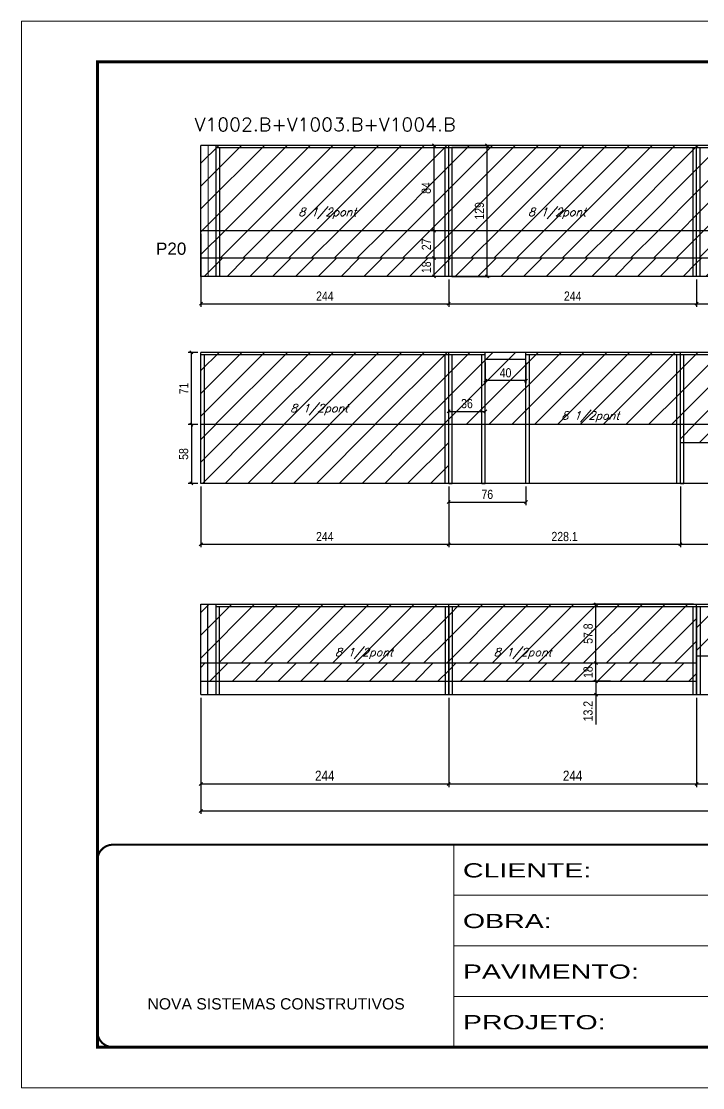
# Model space of a CAD drawing. Extents: x -20960 to -5926, y -2106 to 21915.
# Drawn here: x -12207 to -11536, y 18568 to 19618 of the extents above; entities that cross this region are included whole.
import ezdxf

# ---------------------------------------------------------------- set-up
doc = ezdxf.new("R2010")
doc.units = 0
doc.linetypes.add('CONTINUO', pattern=[0])
doc.linetypes.add('DASHED', pattern=[0.75, 0.5, -0.25])
for name, color, linetype in [('5', 5, 'Continuous'), ('COTA', 241, 'Continuous'), ('Painéis', 200, 'Continuous'), ('Reaproveitamento', 251, 'Continuous'), ('SARR_2.2x7', 40, 'Continuous'), ('SARR_3.5x7', 81, 'Continuous'), ('texto', 7, 'Continuous')]:
    doc.layers.add(name, color=color, linetype=linetype)
for name, color, linetype, lineweight in [('Folhas', 255, 'Continuous', 9), ('Sarr 2.2x7', 40, 'Continuous', 9), ('SARRAFO DE PRESSAO', 251, 'DASHED', 9), ('Texto Seção', 7, 'Continuous', 15)]:
    doc.layers.add(name, color=color, linetype=linetype, lineweight=lineweight)
doc.styles.add('ARIAL', font='arial.ttf')
doc.styles.add('COTA TECNICA', font='techl___.ttf', dxfattribs={"height": 10})
doc.styles.add('COTA TECNICA-50', font='techl___.ttf', dxfattribs={"height": 9})
doc.styles.add('REGUA-120', font='ROMANS.shx', dxfattribs={"height": 15})
doc.styles.add('Romans', font='romans.shx')
doc.styles.get("Standard").update_dxf_attribs({"font": 'arial.ttf'})
doc.styles.add('Tecnologia', font='')
doc.styles.get('Tecnologia').set_extended_font_data('Forgotten Futurist')
doc.dimstyles.new('COTA PAINEL-50', dxfattribs={"dimtxt": 9, "dimasz": 3, "dimexe": 3, "dimexo": 3, "dimgap": 3, "dimtad": 1, "dimdec": 1, "dimzin": 12, "dimdsep": 46, "dimtxsty": 'COTA TECNICA-50', "dimblk1": 'OBLIQUE', "dimblk2": 'OBLIQUE', "dimsah": 1, "dimcen": 0.9, "dimclrd": 4, "dimclre": 4, "dimclrt": 240, "dimadec": 1, "dimazin": 3, "dimtfac": 1, "dimtdec": 1, "dimtmove": 0, "dimatfit": 3, "dimfxl": 1, "dimtolj": 1, "dimtzin": 12, "dimarcsym": 0})
doc.dimstyles.new('PAINEL', dxfattribs={"dimtxt": 10, "dimasz": 3, "dimexe": 3, "dimexo": 3, "dimgap": 3, "dimtad": 1, "dimdec": 1, "dimzin": 12, "dimdsep": 46, "dimtxsty": 'COTA TECNICA', "dimblk1": 'OBLIQUE', "dimblk2": 'OBLIQUE', "dimsah": 1, "dimcen": 0.9, "dimclrd": 4, "dimclre": 4, "dimclrt": 240, "dimadec": 1, "dimazin": 3, "dimtfac": 1, "dimtdec": 1, "dimtmove": 0, "dimatfit": 3, "dimfxl": 1, "dimtolj": 1, "dimtzin": 12, "dimarcsym": 0})
pattern_1 = [(45, (-3170, 28.422), (-11.22532, 11.22532), [])]
pattern_2 = [(45, (-3170, 26.418), (-11.22532, 11.22532), [])]
pattern_3 = [(45, (-3170.066, 57.6), (-11.22532, 11.22532), [])]
pattern_4 = [(45, (-3170, 1148.575), (-11.22532, 11.22532), [])]

# ---------------------------------------------------------------- blocks, each defined once
blk = doc.blocks.new('9999999999')
at = {"color": 30, "linetype": 'CONTINUO'}
for p, q in [((98564.6, 34230.2), (98564.6, 34429.4)), ((98564.6, 34379.6), (99584, 34379.6)), ((98564.6, 34329.8), (99488, 34329.8)), ((98564.6, 34280), (99488, 34280))]:
    blk.add_line(p, q, dxfattribs=at)
at = {"color": 30, "linetype": 'CONTINUO', "const_width": 2}
blk.add_lwpolyline([(99584, 34230.2), (99584, 34414.4, 0.414214), (99569, 34429.4), (98229, 34429.4, 0.414214), (98214, 34414.4), (98214, 34245.2, 0.414214), (98229, 34230.2), (99584, 34230.2)], format="xyb", dxfattribs=at)
at = {"layer": 'Folhas'}
blk.add_lwpolyline([(98139, 34190.2), (99624, 34190.2), (99624, 35240.2), (98139, 35240.2)], close=True, dxfattribs=at)
at = {"layer": 'Folhas', "color": 30, "const_width": 3}
blk.add_lwpolyline([(98214, 34230.2), (99584, 34230.2), (99584, 35200.2), (98214, 35200.2)], close=True, dxfattribs=at)
at = {"color": 7, "linetype": 'Continuous', "ltscale": 5, "style": 'ARIAL'}
blk.add_text('NOVA SISTEMAS CONSTRUTIVOS', height=11.059, dxfattribs=at).set_placement((98263.2, 34267.2))
at = {"layer": 'Folhas', "color": 7, "style": 'Tecnologia', "width": 1.5}
for s, p in [('CLIENTE:', (98573.7, 34397.2)), ('OBRA:', (98573.7, 34347.3)), ('PAVIMENTO:', (98573.7, 34297.5)), ('PROJETO:', (98573.7, 34247.7))]:
    blk.add_text(s, height=14, dxfattribs=at).set_placement(p)
blk = doc.blocks.new('_Oblique')
at = {"color": 0, "linetype": 'ByBlock', "lineweight": -2}
blk.add_line((-0.5, -0.5), (0.5, 0.5), dxfattribs=at)
blk = doc.blocks.new('*D6607')
at = {"layer": 'COTA', "color": 4, "lineweight": -2, "transparency": 16777216}
for p, q in [((-12030.2, 19409.1), (-12030.2, 19337.1)), ((-11786.2, 19364.1), (-11786.2, 19337.1)), ((-12030.2, 19340.1), (-11786.2, 19340.1))]:
    blk.add_line(p, q, dxfattribs=at)
at = {"layer": 'Defpoints', "color": 0, "transparency": 16777216}
for p in [(-12030.2, 19412.1), (-11786.2, 19367.1), (-11786.2, 19340.1)]:
    blk.add_point(p, dxfattribs=at)
at = {"layer": 'COTA', "color": 4, "lineweight": -2, "transparency": 16777216, "xscale": 3, "yscale": 3, "zscale": 3, "rotation": 180}
blk.add_blockref('_Oblique', (-12030.2, 19340.1), dxfattribs=at)
at = {"layer": 'COTA', "color": 4, "lineweight": -2, "transparency": 16777216, "xscale": 3, "yscale": 3, "zscale": 3}
blk.add_blockref('_Oblique', (-11786.2, 19340.1), dxfattribs=at)
at = {"layer": 'COTA', "color": 240, "transparency": 16777216, "insert": (-11908.2, 19347.7), "char_height": 9, "attachment_point": 5, "style": 'COTA TECNICA-50'}
blk.add_mtext('\\A1;244', dxfattribs=at)
blk = doc.blocks.new('*D6608')
at = {"layer": 'COTA', "color": 4, "lineweight": -2, "transparency": 16777216}
for p, q in [((-11786.2, 19364.1), (-11786.2, 19337.1)), ((-11542.2, 19364.1), (-11542.2, 19337.1)), ((-11786.2, 19340.1), (-11542.2, 19340.1))]:
    blk.add_line(p, q, dxfattribs=at)
at = {"layer": 'Defpoints', "color": 0, "transparency": 16777216}
for p in [(-11786.2, 19367.1), (-11542.2, 19367.1), (-11542.2, 19340.1)]:
    blk.add_point(p, dxfattribs=at)
at = {"layer": 'COTA', "color": 4, "lineweight": -2, "transparency": 16777216, "xscale": 3, "yscale": 3, "zscale": 3, "rotation": 180}
blk.add_blockref('_Oblique', (-11786.2, 19340.1), dxfattribs=at)
at = {"layer": 'COTA', "color": 4, "lineweight": -2, "transparency": 16777216, "xscale": 3, "yscale": 3, "zscale": 3}
blk.add_blockref('_Oblique', (-11542.2, 19340.1), dxfattribs=at)
at = {"layer": 'COTA', "color": 240, "transparency": 16777216, "insert": (-11664.2, 19347.7), "char_height": 9, "attachment_point": 5, "style": 'COTA TECNICA-50'}
blk.add_mtext('\\A1;244', dxfattribs=at)
blk = doc.blocks.new('*D6609')
at = {"layer": 'COTA', "color": 4, "lineweight": -2, "transparency": 16777216}
for p, q in [((-11542.2, 19364.1), (-11542.2, 19337.1)), ((-11298.2, 19364.1), (-11298.2, 19337.1)), ((-11542.2, 19340.1), (-11298.2, 19340.1))]:
    blk.add_line(p, q, dxfattribs=at)
at = {"layer": 'Defpoints', "color": 0, "transparency": 16777216}
for p in [(-11542.2, 19367.1), (-11298.2, 19367.1), (-11298.2, 19340.1)]:
    blk.add_point(p, dxfattribs=at)
at = {"layer": 'COTA', "color": 4, "lineweight": -2, "transparency": 16777216, "xscale": 3, "yscale": 3, "zscale": 3, "rotation": 180}
blk.add_blockref('_Oblique', (-11542.2, 19340.1), dxfattribs=at)
at = {"layer": 'COTA', "color": 4, "lineweight": -2, "transparency": 16777216, "xscale": 3, "yscale": 3, "zscale": 3}
blk.add_blockref('_Oblique', (-11298.2, 19340.1), dxfattribs=at)
at = {"layer": 'COTA', "color": 240, "transparency": 16777216, "insert": (-11420.2, 19347.7), "char_height": 9, "attachment_point": 5, "style": 'COTA TECNICA-50'}
blk.add_mtext('\\A1;244', dxfattribs=at)
blk = doc.blocks.new('*D6613')
at = {"layer": 'COTA', "color": 4, "lineweight": -2, "transparency": 16777216}
for p, q in [((-11783.2, 19496.1), (-11745.5, 19496.1)), ((-11748.5, 19367.1), (-11748.5, 19496.1)), ((-11783.2, 19367.1), (-11745.5, 19367.1))]:
    blk.add_line(p, q, dxfattribs=at)
at = {"layer": 'Defpoints', "color": 0, "transparency": 16777216}
for p in [(-11786.2, 19496.1), (-11748.5, 19496.1), (-11786.2, 19367.1)]:
    blk.add_point(p, dxfattribs=at)
at = {"layer": 'COTA', "color": 4, "lineweight": -2, "transparency": 16777216, "xscale": 3, "yscale": 3, "zscale": 3}
for p, rotation in [((-11748.5, 19496.1), 90), ((-11748.5, 19367.1), 270)]:
    blk.add_blockref('_Oblique', p, dxfattribs=dict(at, rotation=rotation))
at = {"layer": 'COTA', "color": 240, "transparency": 16777216, "insert": (-11756, 19431.6), "char_height": 9, "attachment_point": 5, "rotation": 90, "style": 'COTA TECNICA-50'}
blk.add_mtext('\\A1;129', dxfattribs=at)
blk = doc.blocks.new('*D6614')
at = {"layer": 'COTA', "color": 4, "lineweight": -2, "transparency": 16777216}
for p, q in [((-11789.2, 19385.1), (-11803.7, 19385.1)), ((-11800.7, 19367.1), (-11800.7, 19385.1)), ((-11789.2, 19367.1), (-11803.7, 19367.1))]:
    blk.add_line(p, q, dxfattribs=at)
at = {"layer": 'Defpoints', "color": 0, "transparency": 16777216}
for p in [(-11800.7, 19385.1), (-11786.2, 19385.1), (-11786.2, 19367.1)]:
    blk.add_point(p, dxfattribs=at)
at = {"layer": 'COTA', "color": 4, "lineweight": -2, "transparency": 16777216, "xscale": 3, "yscale": 3, "zscale": 3}
for p, rotation in [((-11800.7, 19385.1), 90), ((-11800.7, 19367.1), 270)]:
    blk.add_blockref('_Oblique', p, dxfattribs=dict(at, rotation=rotation))
at = {"layer": 'COTA', "color": 240, "transparency": 16777216, "insert": (-11808.3, 19376.1), "char_height": 9, "attachment_point": 5, "rotation": 90, "style": 'COTA TECNICA-50'}
blk.add_mtext('\\A1;18', dxfattribs=at)
blk = doc.blocks.new('*D6615')
at = {"layer": 'COTA', "color": 4, "lineweight": -2, "transparency": 16777216}
for p, q in [((-11789.2, 19412.1), (-11803.7, 19412.1)), ((-11800.7, 19385.1), (-11800.7, 19412.1)), ((-11789.2, 19385.1), (-11803.7, 19385.1))]:
    blk.add_line(p, q, dxfattribs=at)
at = {"layer": 'Defpoints', "color": 0, "transparency": 16777216}
for p in [(-11800.7, 19412.1), (-11786.2, 19412.1), (-11786.2, 19385.1)]:
    blk.add_point(p, dxfattribs=at)
at = {"layer": 'COTA', "color": 4, "lineweight": -2, "transparency": 16777216, "xscale": 3, "yscale": 3, "zscale": 3}
for p, rotation in [((-11800.7, 19412.1), 90), ((-11800.7, 19385.1), 270)]:
    blk.add_blockref('_Oblique', p, dxfattribs=dict(at, rotation=rotation))
at = {"layer": 'COTA', "color": 240, "transparency": 16777216, "insert": (-11808.3, 19398.6), "char_height": 9, "attachment_point": 5, "rotation": 90, "style": 'COTA TECNICA-50'}
blk.add_mtext('\\A1;27', dxfattribs=at)
blk = doc.blocks.new('*D6616')
at = {"layer": 'COTA', "color": 4, "lineweight": -2, "transparency": 16777216}
for p, q in [((-11789.2, 19496.1), (-11803.7, 19496.1)), ((-11800.7, 19412.1), (-11800.7, 19496.1)), ((-11789.2, 19412.1), (-11803.7, 19412.1))]:
    blk.add_line(p, q, dxfattribs=at)
at = {"layer": 'Defpoints', "color": 0, "transparency": 16777216}
for p in [(-11800.7, 19496.1), (-11786.2, 19496.1), (-11786.2, 19412.1)]:
    blk.add_point(p, dxfattribs=at)
at = {"layer": 'COTA', "color": 4, "lineweight": -2, "transparency": 16777216, "xscale": 3, "yscale": 3, "zscale": 3}
for p, rotation in [((-11800.7, 19496.1), 90), ((-11800.7, 19412.1), 270)]:
    blk.add_blockref('_Oblique', p, dxfattribs=dict(at, rotation=rotation))
at = {"layer": 'COTA', "color": 240, "transparency": 16777216, "insert": (-11808.3, 19454.1), "char_height": 9, "attachment_point": 5, "rotation": 90, "style": 'COTA TECNICA-50'}
blk.add_mtext('\\A1;84', dxfattribs=at)
blk = doc.blocks.new('*D6621')
at = {"layer": 'COTA', "color": 4, "lineweight": -2, "transparency": 16777216}
for p, q in [((-12030.3, 19160.2), (-12030.3, 19100.3)), ((-11786.3, 19160.2), (-11786.3, 19100.3)), ((-12030.3, 19103.3), (-11786.3, 19103.3))]:
    blk.add_line(p, q, dxfattribs=at)
at = {"layer": 'Defpoints', "color": 0, "transparency": 16777216}
for p in [(-12030.3, 19163.2), (-11786.3, 19163.2), (-11786.3, 19103.3)]:
    blk.add_point(p, dxfattribs=at)
at = {"layer": 'COTA', "color": 4, "lineweight": -2, "transparency": 16777216, "xscale": 3, "yscale": 3, "zscale": 3, "rotation": 180}
blk.add_blockref('_Oblique', (-12030.3, 19103.3), dxfattribs=at)
at = {"layer": 'COTA', "color": 4, "lineweight": -2, "transparency": 16777216, "xscale": 3, "yscale": 3, "zscale": 3}
blk.add_blockref('_Oblique', (-11786.3, 19103.3), dxfattribs=at)
at = {"layer": 'COTA', "color": 240, "transparency": 16777216, "insert": (-11908.3, 19110.9), "char_height": 9, "attachment_point": 5, "style": 'COTA TECNICA-50'}
blk.add_mtext('\\A1;244', dxfattribs=at)
blk = doc.blocks.new('*D6622')
at = {"layer": 'COTA', "color": 4, "lineweight": -2, "transparency": 16777216}
for p, q in [((-11786.3, 19160.2), (-11786.3, 19100.3)), ((-11558.2, 19160.2), (-11558.2, 19100.3)), ((-11786.3, 19103.3), (-11558.2, 19103.3))]:
    blk.add_line(p, q, dxfattribs=at)
at = {"layer": 'Defpoints', "color": 0, "transparency": 16777216}
for p in [(-11786.3, 19163.2), (-11558.2, 19163.2), (-11558.2, 19103.3)]:
    blk.add_point(p, dxfattribs=at)
at = {"layer": 'COTA', "color": 4, "lineweight": -2, "transparency": 16777216, "xscale": 3, "yscale": 3, "zscale": 3, "rotation": 180}
blk.add_blockref('_Oblique', (-11786.3, 19103.3), dxfattribs=at)
at = {"layer": 'COTA', "color": 4, "lineweight": -2, "transparency": 16777216, "xscale": 3, "yscale": 3, "zscale": 3}
blk.add_blockref('_Oblique', (-11558.2, 19103.3), dxfattribs=at)
at = {"layer": 'COTA', "color": 240, "transparency": 16777216, "insert": (-11672.2, 19110.9), "char_height": 9, "attachment_point": 5, "style": 'COTA TECNICA-50'}
blk.add_mtext('\\A1;228.1', dxfattribs=at)
blk = doc.blocks.new('*D6623')
at = {"layer": 'COTA', "color": 4, "lineweight": -2, "transparency": 16777216}
for p, q in [((-11558.2, 19160.2), (-11558.2, 19100.3)), ((-11314.2, 19160.2), (-11314.2, 19100.3)), ((-11558.2, 19103.3), (-11314.2, 19103.3))]:
    blk.add_line(p, q, dxfattribs=at)
at = {"layer": 'Defpoints', "color": 0, "transparency": 16777216}
for p in [(-11558.2, 19163.2), (-11314.2, 19163.2), (-11314.2, 19103.3)]:
    blk.add_point(p, dxfattribs=at)
at = {"layer": 'COTA', "color": 4, "lineweight": -2, "transparency": 16777216, "xscale": 3, "yscale": 3, "zscale": 3, "rotation": 180}
blk.add_blockref('_Oblique', (-11558.2, 19103.3), dxfattribs=at)
at = {"layer": 'COTA', "color": 4, "lineweight": -2, "transparency": 16777216, "xscale": 3, "yscale": 3, "zscale": 3}
blk.add_blockref('_Oblique', (-11314.2, 19103.3), dxfattribs=at)
at = {"layer": 'COTA', "color": 240, "transparency": 16777216, "insert": (-11436.2, 19110.9), "char_height": 9, "attachment_point": 5, "style": 'COTA TECNICA-50'}
blk.add_mtext('\\A1;244', dxfattribs=at)
blk = doc.blocks.new('*D6596')
at = {"layer": 'COTA', "color": 4, "lineweight": -2, "transparency": 16777216}
for p, q in [((-12033.3, 19292.2), (-12042.6, 19292.2)), ((-12039.6, 19221.2), (-12039.6, 19292.2)), ((-12033.3, 19221.2), (-12042.6, 19221.2))]:
    blk.add_line(p, q, dxfattribs=at)
at = {"layer": 'Defpoints', "color": 0, "transparency": 16777216}
for p in [(-12039.6, 19292.2), (-12030.3, 19292.2), (-12030.3, 19221.2)]:
    blk.add_point(p, dxfattribs=at)
at = {"layer": 'COTA', "color": 4, "lineweight": -2, "transparency": 16777216, "xscale": 3, "yscale": 3, "zscale": 3}
for p, rotation in [((-12039.6, 19292.2), 90), ((-12039.6, 19221.2), 270)]:
    blk.add_blockref('_Oblique', p, dxfattribs=dict(at, rotation=rotation))
at = {"layer": 'COTA', "color": 240, "transparency": 16777216, "insert": (-12047.1, 19256.7), "char_height": 9, "attachment_point": 5, "rotation": 90, "style": 'COTA TECNICA-50'}
blk.add_mtext('\\A1;71', dxfattribs=at)
blk = doc.blocks.new('*D6597')
at = {"layer": 'COTA', "color": 4, "lineweight": -2, "transparency": 16777216}
for p, q in [((-11786.3, 19224.2), (-11786.3, 19237.1)), ((-11750.3, 19224.2), (-11750.3, 19237.1)), ((-11786.3, 19234.1), (-11750.3, 19234.1))]:
    blk.add_line(p, q, dxfattribs=at)
at = {"layer": 'Defpoints', "color": 0, "transparency": 16777216}
for p in [(-11750.3, 19234.1), (-11786.3, 19221.2), (-11750.3, 19221.2)]:
    blk.add_point(p, dxfattribs=at)
at = {"layer": 'COTA', "color": 4, "lineweight": -2, "transparency": 16777216, "xscale": 3, "yscale": 3, "zscale": 3, "rotation": 180}
blk.add_blockref('_Oblique', (-11786.3, 19234.1), dxfattribs=at)
at = {"layer": 'COTA', "color": 4, "lineweight": -2, "transparency": 16777216, "xscale": 3, "yscale": 3, "zscale": 3}
blk.add_blockref('_Oblique', (-11750.3, 19234.1), dxfattribs=at)
at = {"layer": 'COTA', "color": 240, "transparency": 16777216, "insert": (-11768.3, 19241.8), "char_height": 9, "attachment_point": 5, "style": 'COTA TECNICA-50'}
blk.add_mtext('\\A1;36', dxfattribs=at)
blk = doc.blocks.new('*D6598')
at = {"layer": 'COTA', "color": 4, "lineweight": -2, "transparency": 16777216}
for p, q in [((-11750.3, 19282.2), (-11750.3, 19261.5)), ((-11710.3, 19282.2), (-11710.3, 19261.5)), ((-11710.3, 19264.5), (-11750.3, 19264.5))]:
    blk.add_line(p, q, dxfattribs=at)
at = {"layer": 'Defpoints', "color": 0, "transparency": 16777216}
for p in [(-11750.3, 19285.2), (-11710.3, 19285.2), (-11750.3, 19264.5)]:
    blk.add_point(p, dxfattribs=at)
at = {"layer": 'COTA', "color": 4, "lineweight": -2, "transparency": 16777216, "xscale": 3, "yscale": 3, "zscale": 3, "rotation": 180}
blk.add_blockref('_Oblique', (-11750.3, 19264.5), dxfattribs=at)
at = {"layer": 'COTA', "color": 4, "lineweight": -2, "transparency": 16777216, "xscale": 3, "yscale": 3, "zscale": 3}
blk.add_blockref('_Oblique', (-11710.3, 19264.5), dxfattribs=at)
at = {"layer": 'COTA', "color": 240, "transparency": 16777216, "insert": (-11730.3, 19272.1), "char_height": 9, "attachment_point": 5, "style": 'COTA TECNICA-50'}
blk.add_mtext('\\A1;40', dxfattribs=at)
blk = doc.blocks.new('*D6599')
at = {"layer": 'COTA', "color": 4, "lineweight": -2, "transparency": 16777216}
for p, q in [((-11786.3, 19160.2), (-11786.3, 19141.9)), ((-11710.3, 19160.2), (-11710.3, 19141.9)), ((-11786.3, 19144.9), (-11710.3, 19144.9))]:
    blk.add_line(p, q, dxfattribs=at)
at = {"layer": 'Defpoints', "color": 0, "transparency": 16777216}
for p in [(-11786.3, 19163.2), (-11710.3, 19163.2), (-11710.3, 19144.9)]:
    blk.add_point(p, dxfattribs=at)
at = {"layer": 'COTA', "color": 4, "lineweight": -2, "transparency": 16777216, "xscale": 3, "yscale": 3, "zscale": 3, "rotation": 180}
blk.add_blockref('_Oblique', (-11786.3, 19144.9), dxfattribs=at)
at = {"layer": 'COTA', "color": 4, "lineweight": -2, "transparency": 16777216, "xscale": 3, "yscale": 3, "zscale": 3}
blk.add_blockref('_Oblique', (-11710.3, 19144.9), dxfattribs=at)
at = {"layer": 'COTA', "color": 240, "transparency": 16777216, "insert": (-11748.3, 19152.4), "char_height": 9, "attachment_point": 5, "style": 'COTA TECNICA-50'}
blk.add_mtext('\\A1;76', dxfattribs=at)
blk = doc.blocks.new('*D6600')
at = {"layer": 'COTA', "color": 4, "lineweight": -2, "transparency": 16777216}
for p, q in [((-12033.3, 19221.2), (-12042.6, 19221.2)), ((-12039.6, 19221.2), (-12039.6, 19163.2)), ((-12033.3, 19163.2), (-12042.6, 19163.2))]:
    blk.add_line(p, q, dxfattribs=at)
at = {"layer": 'Defpoints', "color": 0, "transparency": 16777216}
for p in [(-12030.3, 19221.2), (-12039.6, 19163.2), (-12030.3, 19163.2)]:
    blk.add_point(p, dxfattribs=at)
at = {"layer": 'COTA', "color": 4, "lineweight": -2, "transparency": 16777216, "xscale": 3, "yscale": 3, "zscale": 3}
for p, rotation in [((-12039.6, 19221.2), 90), ((-12039.6, 19163.2), 270)]:
    blk.add_blockref('_Oblique', p, dxfattribs=dict(at, rotation=rotation))
at = {"layer": 'COTA', "color": 240, "transparency": 16777216, "insert": (-12047.2, 19192.2), "char_height": 9, "attachment_point": 5, "rotation": 90, "style": 'COTA TECNICA-50'}
blk.add_mtext('\\A1;58', dxfattribs=at)
blk = doc.blocks.new('*D6551')
at = {"layer": 'COTA', "color": 4, "lineweight": -2, "ltscale": 25, "transparency": 16777216}
for p, q in [((-12030.3, 18952.2), (-12030.3, 18864.3)), ((-11786.3, 18952.2), (-11786.3, 18864.3)), ((-12030.3, 18867.3), (-11786.3, 18867.3))]:
    blk.add_line(p, q, dxfattribs=at)
at = {"layer": 'Defpoints', "color": 0, "ltscale": 25, "transparency": 16777216}
for p in [(-12030.3, 18955.2), (-11786.3, 18955.2), (-11786.3, 18867.3)]:
    blk.add_point(p, dxfattribs=at)
at = {"layer": 'COTA', "color": 4, "lineweight": -2, "ltscale": 25, "transparency": 16777216, "xscale": 3, "yscale": 3, "zscale": 3, "rotation": 180}
blk.add_blockref('_Oblique', (-12030.3, 18867.3), dxfattribs=at)
at = {"layer": 'COTA', "color": 4, "lineweight": -2, "ltscale": 25, "transparency": 16777216, "xscale": 3, "yscale": 3, "zscale": 3}
blk.add_blockref('_Oblique', (-11786.3, 18867.3), dxfattribs=at)
at = {"layer": 'COTA', "color": 240, "ltscale": 25, "transparency": 16777216, "insert": (-11908.3, 18875.4), "char_height": 10, "attachment_point": 5, "style": 'COTA TECNICA'}
blk.add_mtext('\\A1;244', dxfattribs=at)
blk = doc.blocks.new('*D6552')
at = {"layer": 'COTA', "color": 4, "lineweight": -2, "ltscale": 25, "transparency": 16777216}
for p, q in [((-11542.3, 18952.2), (-11542.3, 18864.3)), ((-11365.8, 18939.2), (-11365.8, 18864.3)), ((-11542.3, 18867.3), (-11365.8, 18867.3))]:
    blk.add_line(p, q, dxfattribs=at)
at = {"layer": 'Defpoints', "color": 0, "ltscale": 25, "transparency": 16777216}
for p in [(-11542.3, 18955.2), (-11365.8, 18942.2), (-11365.8, 18867.3)]:
    blk.add_point(p, dxfattribs=at)
at = {"layer": 'COTA', "color": 4, "lineweight": -2, "ltscale": 25, "transparency": 16777216, "xscale": 3, "yscale": 3, "zscale": 3, "rotation": 180}
blk.add_blockref('_Oblique', (-11542.3, 18867.3), dxfattribs=at)
at = {"layer": 'COTA', "color": 4, "lineweight": -2, "ltscale": 25, "transparency": 16777216, "xscale": 3, "yscale": 3, "zscale": 3}
blk.add_blockref('_Oblique', (-11365.8, 18867.3), dxfattribs=at)
at = {"layer": 'COTA', "color": 240, "ltscale": 25, "transparency": 16777216, "insert": (-11454, 18875.4), "char_height": 10, "attachment_point": 5, "style": 'COTA TECNICA'}
blk.add_mtext('\\A1;176.5', dxfattribs=at)
blk = doc.blocks.new('*D6553')
at = {"layer": 'COTA', "color": 4, "lineweight": -2, "ltscale": 25, "transparency": 16777216}
for p, q in [((-11786.3, 18952.2), (-11786.3, 18864.3)), ((-11542.3, 18952.2), (-11542.3, 18864.3)), ((-11786.3, 18867.3), (-11542.3, 18867.3))]:
    blk.add_line(p, q, dxfattribs=at)
at = {"layer": 'Defpoints', "color": 0, "ltscale": 25, "transparency": 16777216}
for p in [(-11786.3, 18955.2), (-11542.3, 18955.2), (-11542.3, 18867.3)]:
    blk.add_point(p, dxfattribs=at)
at = {"layer": 'COTA', "color": 4, "lineweight": -2, "ltscale": 25, "transparency": 16777216, "xscale": 3, "yscale": 3, "zscale": 3, "rotation": 180}
blk.add_blockref('_Oblique', (-11786.3, 18867.3), dxfattribs=at)
at = {"layer": 'COTA', "color": 4, "lineweight": -2, "ltscale": 25, "transparency": 16777216, "xscale": 3, "yscale": 3, "zscale": 3}
blk.add_blockref('_Oblique', (-11542.3, 18867.3), dxfattribs=at)
at = {"layer": 'COTA', "color": 240, "ltscale": 25, "transparency": 16777216, "insert": (-11664.3, 18875.4), "char_height": 10, "attachment_point": 5, "style": 'COTA TECNICA'}
blk.add_mtext('\\A1;244', dxfattribs=at)
blk = doc.blocks.new('*D6554')
at = {"layer": 'COTA', "color": 4, "lineweight": -2, "transparency": 16777216}
for p, q in [((-12030.3, 18952.2), (-12030.3, 18837.8)), ((-10877.8, 18912.2), (-10877.8, 18837.8)), ((-12030.3, 18840.8), (-10877.8, 18840.8))]:
    blk.add_line(p, q, dxfattribs=at)
at = {"layer": 'Defpoints', "color": 0, "transparency": 16777216}
for p in [(-12030.3, 18955.2), (-10877.8, 18915.2), (-10877.8, 18840.8)]:
    blk.add_point(p, dxfattribs=at)
at = {"layer": 'COTA', "color": 4, "lineweight": -2, "transparency": 16777216, "xscale": 3, "yscale": 3, "zscale": 3, "rotation": 180}
blk.add_blockref('_Oblique', (-12030.3, 18840.8), dxfattribs=at)
at = {"layer": 'COTA', "color": 4, "lineweight": -2, "transparency": 16777216, "xscale": 3, "yscale": 3, "zscale": 3}
blk.add_blockref('_Oblique', (-10877.8, 18840.8), dxfattribs=at)
at = {"layer": 'COTA', "color": 240, "transparency": 16777216, "insert": (-11454.1, 18848.4), "char_height": 9, "attachment_point": 5, "style": 'COTA TECNICA-50'}
blk.add_mtext('\\A1;1152.5', dxfattribs=at)
blk = doc.blocks.new('*D6555')
at = {"layer": 'COTA', "color": 4, "lineweight": -2, "transparency": 16777216}
for p, q in [((-11626.9, 18986.4), (-11644.4, 18986.4)), ((-11641.4, 18968.4), (-11641.4, 18986.4)), ((-11626.9, 18968.4), (-11644.4, 18968.4))]:
    blk.add_line(p, q, dxfattribs=at)
at = {"layer": 'Defpoints', "color": 0, "transparency": 16777216}
for p in [(-11641.4, 18986.4), (-11623.9, 18986.4), (-11623.9, 18968.4)]:
    blk.add_point(p, dxfattribs=at)
at = {"layer": 'COTA', "color": 4, "lineweight": -2, "transparency": 16777216, "xscale": 3, "yscale": 3, "zscale": 3}
for p, rotation in [((-11641.4, 18986.4), 90), ((-11641.4, 18968.4), 270)]:
    blk.add_blockref('_Oblique', p, dxfattribs=dict(at, rotation=rotation))
at = {"layer": 'COTA', "color": 240, "transparency": 16777216, "insert": (-11649, 18977.4), "char_height": 9, "attachment_point": 5, "rotation": 90, "style": 'COTA TECNICA-50'}
blk.add_mtext('\\A1;18', dxfattribs=at)
blk = doc.blocks.new('*D6603')
at = {"layer": 'COTA', "color": 4, "lineweight": -2, "transparency": 16777216}
for p, q in [((-11545.3, 19044.2), (-11644.4, 19044.2)), ((-11641.4, 18986.4), (-11641.4, 19044.2)), ((-11626.9, 18986.4), (-11644.4, 18986.4))]:
    blk.add_line(p, q, dxfattribs=at)
at = {"layer": 'Defpoints', "color": 0, "transparency": 16777216}
for p in [(-11641.4, 19044.2), (-11542.3, 19044.2), (-11623.9, 18986.4)]:
    blk.add_point(p, dxfattribs=at)
at = {"layer": 'COTA', "color": 4, "lineweight": -2, "transparency": 16777216, "xscale": 3, "yscale": 3, "zscale": 3}
for p, rotation in [((-11641.4, 19044.2), 90), ((-11641.4, 18986.4), 270)]:
    blk.add_blockref('_Oblique', p, dxfattribs=dict(at, rotation=rotation))
at = {"layer": 'COTA', "color": 240, "transparency": 16777216, "insert": (-11649, 19015.3), "char_height": 9, "attachment_point": 5, "rotation": 90, "style": 'COTA TECNICA-50'}
blk.add_mtext('\\A1;57.8', dxfattribs=at)
blk = doc.blocks.new('*D6590')
at = {"layer": 'COTA', "color": 4, "lineweight": -2, "transparency": 16777216}
for p, q in [((-11626.9, 18968.4), (-11644.4, 18968.4)), ((-11641.4, 18968.4), (-11641.4, 18955.2)), ((-11626.9, 18955.2), (-11644.4, 18955.2)), ((-11641.4, 18955.2), (-11641.4, 18925.8))]:
    blk.add_line(p, q, dxfattribs=at)
at = {"layer": 'Defpoints', "color": 0, "transparency": 16777216}
for p in [(-11623.9, 18968.4), (-11641.4, 18955.2), (-11623.9, 18955.2)]:
    blk.add_point(p, dxfattribs=at)
at = {"layer": 'COTA', "color": 4, "lineweight": -2, "transparency": 16777216, "xscale": 3, "yscale": 3, "zscale": 3}
for p, rotation in [((-11641.4, 18968.4), 90), ((-11641.4, 18955.2), 270)]:
    blk.add_blockref('_Oblique', p, dxfattribs=dict(at, rotation=rotation))
at = {"layer": 'COTA', "color": 240, "transparency": 16777216, "insert": (-11649.1, 18939), "char_height": 9, "attachment_point": 5, "rotation": 90, "style": 'COTA TECNICA-50'}
blk.add_mtext('\\A1;13.2', dxfattribs=at)

msp = doc.modelspace()

# ---------------------------------------------------------------- hatches: boundary and pattern name
at = {"layer": 'Reaproveitamento', "transparency": 33554684}
h = msp.add_hatch(dxfattribs=at)
h.set_pattern_fill('ANSI31', color=256, scale=5)
h.set_pattern_definition(pattern_1)
h.paths.add_polyline_path([(-12030.23, 19496.08), (-12030.23, 19412.08), (-11786.23, 19412.08), (-11786.23, 19496.08)])
h = msp.add_hatch(dxfattribs=at)
h.set_pattern_fill('ANSI31', color=256, scale=5)
h.set_pattern_definition(pattern_1)
h.paths.add_polyline_path([(-11786.23, 19496.08), (-11786.23, 19412.08), (-11542.23, 19412.08), (-11542.23, 19496.08)])
h = msp.add_hatch(dxfattribs=at)
h.set_pattern_fill('ANSI31', color=256, scale=5)
h.set_pattern_definition(pattern_1)
h.paths.add_polyline_path([(-11542.23, 19412.08), (-11298.23, 19412.08), (-11298.23, 19496.08), (-11542.23, 19496.08)])
h = msp.add_hatch(dxfattribs=at)
h.set_pattern_fill('ANSI31', color=256, scale=5)
h.set_pattern_definition(pattern_1)
h.paths.add_polyline_path([(-11786.23, 19385.08), (-11786.23, 19412.08), (-12030.23, 19412.08), (-12030.23, 19385.08)])
h = msp.add_hatch(dxfattribs=at)
h.set_pattern_fill('ANSI31', color=256, scale=5)
h.set_pattern_definition(pattern_1)
h.paths.add_polyline_path([(-11786.23, 19412.08), (-11786.23, 19385.08), (-11542.23, 19385.08), (-11542.23, 19412.08)])
h = msp.add_hatch(dxfattribs=at)
h.set_pattern_fill('ANSI31', color=256, scale=5)
h.set_pattern_definition(pattern_1)
h.paths.add_polyline_path([(-11298.23, 19385.08), (-11298.23, 19412.08), (-11542.23, 19412.08), (-11542.23, 19385.08)])
h = msp.add_hatch(dxfattribs=at)
h.set_pattern_fill('ANSI31', color=256, scale=5)
h.set_pattern_definition(pattern_4)
h.paths.add_polyline_path([(-11786.23, 19367.08), (-11786.23, 19385.08), (-12030.23, 19385.08), (-12030.23, 19367.08)])
h = msp.add_hatch(dxfattribs=at)
h.set_pattern_fill('ANSI31', color=256, scale=5)
h.set_pattern_definition(pattern_4)
h.paths.add_polyline_path([(-11542.23, 19367.08), (-11542.23, 19385.08), (-11786.23, 19385.08), (-11786.23, 19367.08)])
h = msp.add_hatch(dxfattribs=at)
h.set_pattern_fill('ANSI31', color=256, scale=5)
h.set_pattern_definition(pattern_4)
h.paths.add_polyline_path([(-11298.23, 19367.08), (-11298.23, 19385.08), (-11542.23, 19385.08), (-11542.23, 19367.08)])
h = msp.add_hatch(dxfattribs=at)
h.set_pattern_fill('ANSI31', color=256, scale=5)
h.set_pattern_definition(pattern_2)
h.paths.add_polyline_path([(-11786.29, 19221.23), (-11786.29, 19292.23), (-12030.29, 19292.23), (-12030.29, 19221.23)])
h = msp.add_hatch(dxfattribs=at)
h.set_pattern_fill('ANSI31', color=256, scale=5)
h.set_pattern_definition(pattern_2)
h.paths.add_polyline_path([(-11786.29, 19292.23), (-11786.29, 19221.23), (-11558.19, 19221.23), (-11558.19, 19292.23)])
h = msp.add_hatch(dxfattribs=at)
h.set_pattern_fill('ANSI31', color=256, scale=5)
h.set_pattern_definition(pattern_2)
h.paths.add_polyline_path([(-11558.19, 19292.23), (-11558.19, 19221.23), (-11314.19, 19221.23), (-11314.19, 19292.23)])
h = msp.add_hatch(dxfattribs=at)
h.set_pattern_fill('ANSI31', color=256, scale=5)
h.set_pattern_definition(pattern_4)
h.paths.add_polyline_path([(-11786.29, 19163.23), (-11786.29, 19221.23), (-12030.29, 19221.23), (-12030.29, 19163.23)])
h = msp.add_hatch(dxfattribs=at)
h.set_pattern_fill('ANSI31', color=256, scale=5)
h.set_pattern_definition(pattern_4)
h.paths.add_polyline_path([(-11314.19, 19203.23), (-11314.19, 19221.23), (-11558.19, 19221.23), (-11558.19, 19203.23)])
h = msp.add_hatch(dxfattribs=at)
h.set_pattern_fill('ANSI31', color=256, scale=5)
h.set_pattern_definition(pattern_3)
h.paths.add_polyline_path([(-12030.29, 19044.24), (-12030.29, 18986.44), (-11786.29, 18986.44), (-11786.29, 19044.24)])
h = msp.add_hatch(dxfattribs=at)
h.set_pattern_fill('ANSI31', color=256, scale=5)
h.set_pattern_definition(pattern_3)
h.paths.add_polyline_path([(-11542.29, 18986.44), (-11542.29, 19044.24), (-11715.82, 19044.24), (-11786.29, 19044.24), (-11786.29, 18986.44)])
h = msp.add_hatch(dxfattribs=at)
h.set_pattern_fill('ANSI31', color=256, scale=5)
h.set_pattern_definition(pattern_4)
h.paths.add_polyline_path([(-11542.29, 19044.24), (-11542.29, 18993.44), (-11365.79, 18993.44), (-11365.79, 19044.24)])
h = msp.add_hatch(dxfattribs=at)
h.set_pattern_fill('ANSI31', color=256, scale=5)
h.set_pattern_definition(pattern_4)
h.paths.add_polyline_path([(-11786.29, 18968.44), (-11786.29, 18986.44), (-12030.29, 18986.44), (-12030.29, 18968.44)])
h = msp.add_hatch(dxfattribs=at)
h.set_pattern_fill('ANSI31', color=256, scale=5)
h.set_pattern_definition(pattern_4)
h.paths.add_polyline_path([(-11542.29, 18968.44), (-11542.29, 18986.44), (-11786.29, 18986.44), (-11786.29, 18968.44)])

# ---------------------------------------------------------------- linework, layer by layer
at = {"layer": 'Painéis'}
for p, q in [((-10810.23, 19496.08), (-12030.23, 19496.08)), ((-12030.23, 19367.08), (-12030.23, 19496.08)), ((-11786.23, 19367.08), (-11786.23, 19496.08)), ((-11542.23, 19367.08), (-11542.23, 19496.08)), ((-11298.23, 19412.08), (-12030.23, 19412.08)), ((-11298.23, 19385.08), (-12030.23, 19385.08)), ((-10810.23, 19367.08), (-12030.23, 19367.08)), ((-11786.29, 19292.23), (-12030.29, 19292.23)), ((-12030.29, 19163.23), (-12030.29, 19292.23)), ((-10960.23, 19292.23), (-11786.29, 19292.23)), ((-11786.29, 19221.23), (-11786.29, 19292.23)), ((-11786.29, 19163.23), (-11786.29, 19292.23)), ((-11558.19, 19163.23), (-11558.19, 19292.23)), ((-11786.29, 19221.23), (-12030.29, 19221.23)), ((-11070.19, 19221.23), (-11786.29, 19221.23)), ((-10826.19, 19203.23), (-11558.19, 19203.23)), ((-10960.19, 19163.23), (-12030.29, 19163.23)), ((-12030.29, 19044.24), (-11715.82, 19044.24))]:
    msp.add_line(p, q, dxfattribs=at)
at = {"layer": 'Painéis', "ltscale": 25}
for p, q in [((-12030.29, 18955.24), (-12030.29, 19044.24)), ((-11786.29, 18955.24), (-11786.29, 19044.24)), ((-11715.82, 19044.24), (-11365.79, 19044.24)), ((-11542.29, 18955.24), (-11542.29, 19044.24)), ((-12030.29, 18986.44), (-11542.29, 18986.44)), ((-11542.29, 18993.44), (-11365.79, 18993.44)), ((-12030.29, 18968.44), (-11542.29, 18968.44)), ((-12030.29, 18955.24), (-11454.29, 18955.24))]:
    msp.add_line(p, q, dxfattribs=at)
at = {"layer": 'Sarr 2.2x7'}
for p, q in [((-12023.23, 19412.08), (-12023.23, 19496.08)), ((-12023.23, 19385.08), (-12023.23, 19412.08)), ((-12023.23, 19367.08), (-12023.23, 19385.08))]:
    msp.add_line(p, q, dxfattribs=at)
at = {"layer": 'SARR_2.2x7', "linetype": 'Continuous'}
for p, q in [((-12015.23, 19493.88), (-11786.23, 19493.88)), ((-11786.23, 19493.88), (-11542.23, 19493.88)), ((-11542.23, 19493.88), (-11298.23, 19493.88)), ((-12030.29, 19290.03), (-11786.29, 19290.03)), ((-11786.29, 19290.03), (-11750.29, 19290.03)), ((-11710.29, 19290.03), (-11558.19, 19290.03)), ((-11558.19, 19290.03), (-11314.19, 19290.03)), ((-11710.29, 19285.23), (-11750.29, 19285.23)), ((-12023.29, 18986.44), (-12023.29, 19044.24)), ((-12015.29, 19042.04), (-11786.29, 19042.04)), ((-11786.29, 19042.04), (-11542.29, 19042.04)), ((-11542.29, 19042.04), (-11365.79, 19042.04)), ((-12023.29, 18968.44), (-12023.29, 18986.44)), ((-12023.29, 18955.24), (-12023.29, 18968.44))]:
    msp.add_line(p, q, dxfattribs=at)
at = {"layer": 'SARR_3.5x7'}
for p, q in [((-12015.23, 19367.08), (-12015.23, 19496.08)), ((-12011.73, 19367.08), (-12011.73, 19493.88)), ((-11789.73, 19367.08), (-11789.73, 19493.88)), ((-11786.23, 19367.08), (-11786.23, 19496.08)), ((-11782.73, 19367.08), (-11782.73, 19493.88)), ((-11545.73, 19367.08), (-11545.73, 19493.88)), ((-11542.23, 19367.08), (-11542.23, 19496.08)), ((-11538.73, 19367.08), (-11538.73, 19493.88)), ((-12011.73, 19367.08), (-12015.23, 19367.08)), ((-11782.73, 19367.08), (-11789.73, 19367.08)), ((-11538.73, 19367.08), (-11545.73, 19367.08)), ((-12030.29, 19163.23), (-12030.29, 19290.03)), ((-12026.79, 19163.23), (-12026.79, 19290.03)), ((-11789.79, 19163.23), (-11789.79, 19290.03)), ((-11786.29, 19163.23), (-11786.29, 19292.23)), ((-11786.29, 19163.23), (-11786.29, 19290.03)), ((-11782.79, 19163.23), (-11782.79, 19290.03)), ((-11753.79, 19163.23), (-11753.79, 19290.03)), ((-11750.29, 19163.23), (-11750.29, 19292.23)), ((-11710.29, 19163.23), (-11710.29, 19292.23)), ((-11706.79, 19163.23), (-11706.79, 19290.03)), ((-11561.69, 19203.23), (-11561.69, 19290.03)), ((-11561.69, 19163.23), (-11561.69, 19290.03)), ((-11558.19, 19163.23), (-11558.19, 19290.03)), ((-11558.19, 19163.23), (-11558.19, 19290.03)), ((-11554.69, 19163.23), (-11554.69, 19290.03)), ((-12026.79, 19163.23), (-12030.29, 19163.23)), ((-11786.29, 19163.23), (-11789.79, 19163.23)), ((-11786.29, 19163.23), (-11782.79, 19163.23)), ((-11753.79, 19163.23), (-11750.29, 19163.23)), ((-11706.79, 19163.23), (-11710.29, 19163.23)), ((-11558.19, 19163.23), (-11561.69, 19163.23)), ((-11558.19, 19163.23), (-11554.69, 19163.23)), ((-12015.29, 18955.24), (-12015.29, 19044.24)), ((-12011.79, 18955.24), (-12011.79, 19042.04)), ((-11789.79, 19042.04), (-11789.79, 18955.24)), ((-11786.28, 19042.04), (-11786.28, 18955.24)), ((-11782.77, 19042.04), (-11782.77, 18955.24)), ((-11545.79, 19042.04), (-11545.79, 18955.24)), ((-11542.28, 19042.04), (-11542.28, 18955.24)), ((-11538.77, 19042.04), (-11538.77, 18955.24)), ((-12015.29, 18955.24), (-12011.79, 18955.24)), ((-11789.79, 18955.24), (-11782.77, 18955.24)), ((-11545.79, 18955.24), (-11538.77, 18955.24))]:
    msp.add_line(p, q, dxfattribs=at)

# ---------------------------------------------------------------- block references
at = {"layer": 'SARRAFO DE PRESSAO', "color": 6, "linetype": 'ByBlock'}
msp.add_blockref('9999999999', (-110345.98, -15621.96), dxfattribs=at)

# ---------------------------------------------------------------- texts
at = {"layer": '5', "linetype": 'Continuous'}
msp.add_text('P20', height=12, rotation=0.00004, dxfattribs=at).set_placement((-12074.4, 19388.38))
at = {"layer": 'texto', "color": 2, "char_height": 8, "attachment_point": 5, "style": 'Romans'}
for insert in [(-11905.77, 19429.18), (-11679.63, 19429.18), (-11913.85, 19235.9), (-11646.88, 19228.76), (-11869.74, 18995.72), (-11713.56, 18995.72)]:
    msp.add_mtext('{\\Q19;\\C256;8 1/2pont}', dxfattribs=dict(at, insert=insert))
at = {"layer": 'Texto Seção', "style": 'REGUA-120', "width": 1.05}
msp.add_text('V1002.B+V1003.B+V1004.B', height=13, dxfattribs=at).set_placement((-12036.39, 19510.22))

# ---------------------------------------------------------------- dimensions: what is measured, and where the dimension line sits
at = {"layer": 'COTA'}
for base, p1, p2, picture, middle in [((-11800.74, 19496.08), (-11786.23, 19412.08), (-11786.23, 19496.08), '*D6616', (-11808.33, 19454.08)), ((-11800.74, 19412.08), (-11786.23, 19385.08), (-11786.23, 19412.08), '*D6615', (-11808.31, 19398.58)), ((-11641.41, 19044.24), (-11623.91, 18986.44), (-11542.29, 19044.24), '*D6603', (-11649.03, 19015.34))]:
    dim = msp.add_linear_dim(base=base, p1=p1, p2=p2, angle=90, dimstyle='COTA PAINEL-50', override={"dimtmove": 1}, dxfattribs=at)
    dim.commit()
    dim.dimension.update_dxf_attribs({"geometry": picture, "text_midpoint": middle})
for base, p1, p2, picture, middle in [((-11748.46, 19496.08), (-11786.23, 19367.08), (-11786.23, 19496.08), '*D6613', (-11756.04, 19431.58)), ((-11800.74, 19385.08), (-11786.23, 19367.08), (-11786.23, 19385.08), '*D6614', (-11808.33, 19376.08)), ((-12039.57, 19292.23), (-12030.29, 19221.23), (-12030.29, 19292.23), '*D6596', (-12047.14, 19256.73)), ((-12039.57, 19163.23), (-12030.29, 19221.23), (-12030.29, 19163.23), '*D6600', (-12047.19, 19192.23)), ((-11641.41, 18986.44), (-11623.91, 18968.44), (-11623.91, 18986.44), '*D6555', (-11649, 18977.44)), ((-11641.41, 18955.24), (-11623.91, 18968.44), (-11623.91, 18955.24), '*D6590', (-11649.11, 18939.01))]:
    dim = msp.add_linear_dim(base=base, p1=p1, p2=p2, angle=90, dimstyle='COTA PAINEL-50', dxfattribs=at)
    dim.commit()
    dim.dimension.update_dxf_attribs({"geometry": picture, "text_midpoint": middle})
for base, p1, p2, picture, middle in [((-11786.23, 19340.13), (-12030.23, 19412.08), (-11786.23, 19367.08), '*D6607', (-11908.23, 19347.69)), ((-11750.29, 19264.53), (-11710.29, 19285.23), (-11750.29, 19285.23), '*D6598', (-11730.29, 19272.12)), ((-11750.29, 19234.06), (-11786.29, 19221.23), (-11750.29, 19221.23), '*D6597', (-11768.29, 19241.76)), ((-11710.29, 19144.85), (-11786.29, 19163.23), (-11710.29, 19163.23), '*D6599', (-11748.29, 19152.45)), ((-10877.83, 18840.8), (-12030.29, 18955.24), (-10877.83, 18915.24), '*D6554', (-11454.06, 18848.4))]:
    dim = msp.add_linear_dim(base=base, p1=p1, p2=p2, dimstyle='COTA PAINEL-50', dxfattribs=at)
    dim.commit()
    dim.dimension.update_dxf_attribs({"geometry": picture, "text_midpoint": middle})
for base, p1, p2, picture, middle in [((-11542.23, 19340.13), (-11786.23, 19367.08), (-11542.23, 19367.08), '*D6608', (-11664.23, 19347.69)), ((-11298.23, 19340.13), (-11542.23, 19367.08), (-11298.23, 19367.08), '*D6609', (-11420.23, 19347.69)), ((-11786.29, 19103.29), (-12030.29, 19163.23), (-11786.29, 19163.23), '*D6621', (-11908.29, 19110.85)), ((-11558.19, 19103.29), (-11786.29, 19163.23), (-11558.19, 19163.23), '*D6622', (-11672.24, 19110.87)), ((-11314.19, 19103.29), (-11558.19, 19163.23), (-11314.19, 19163.23), '*D6623', (-11436.19, 19110.85))]:
    dim = msp.add_linear_dim(base=base, p1=p1, p2=p2, dimstyle='COTA PAINEL-50', override={"dimtmove": 1}, dxfattribs=at)
    dim.commit()
    dim.dimension.update_dxf_attribs({"geometry": picture, "text_midpoint": middle})
at = {"layer": 'COTA', "ltscale": 25}
for base, p1, p2, picture, middle in [((-11786.29, 18867.34), (-12030.29, 18955.24), (-11786.29, 18955.24), '*D6551', (-11908.29, 18875.41)), ((-11542.28, 18867.34), (-11786.29, 18955.24), (-11542.28, 18955.24), '*D6553', (-11664.29, 18875.41))]:
    dim = msp.add_linear_dim(base=base, p1=p1, p2=p2, dimstyle='PAINEL', dxfattribs=at)
    dim.commit()
    dim.dimension.update_dxf_attribs({"geometry": picture, "text_midpoint": middle})
dim = msp.add_linear_dim(base=(-11365.79, 18867.34), p1=(-11542.28, 18955.24), p2=(-11365.79, 18942.18), dimstyle='PAINEL', override={"dimtmove": 1}, dxfattribs=at)
dim.commit()
dim.dimension.update_dxf_attribs({"geometry": '*D6552', "text_midpoint": (-11454.04, 18875.45)})

doc.saveas('drawing.dxf')
